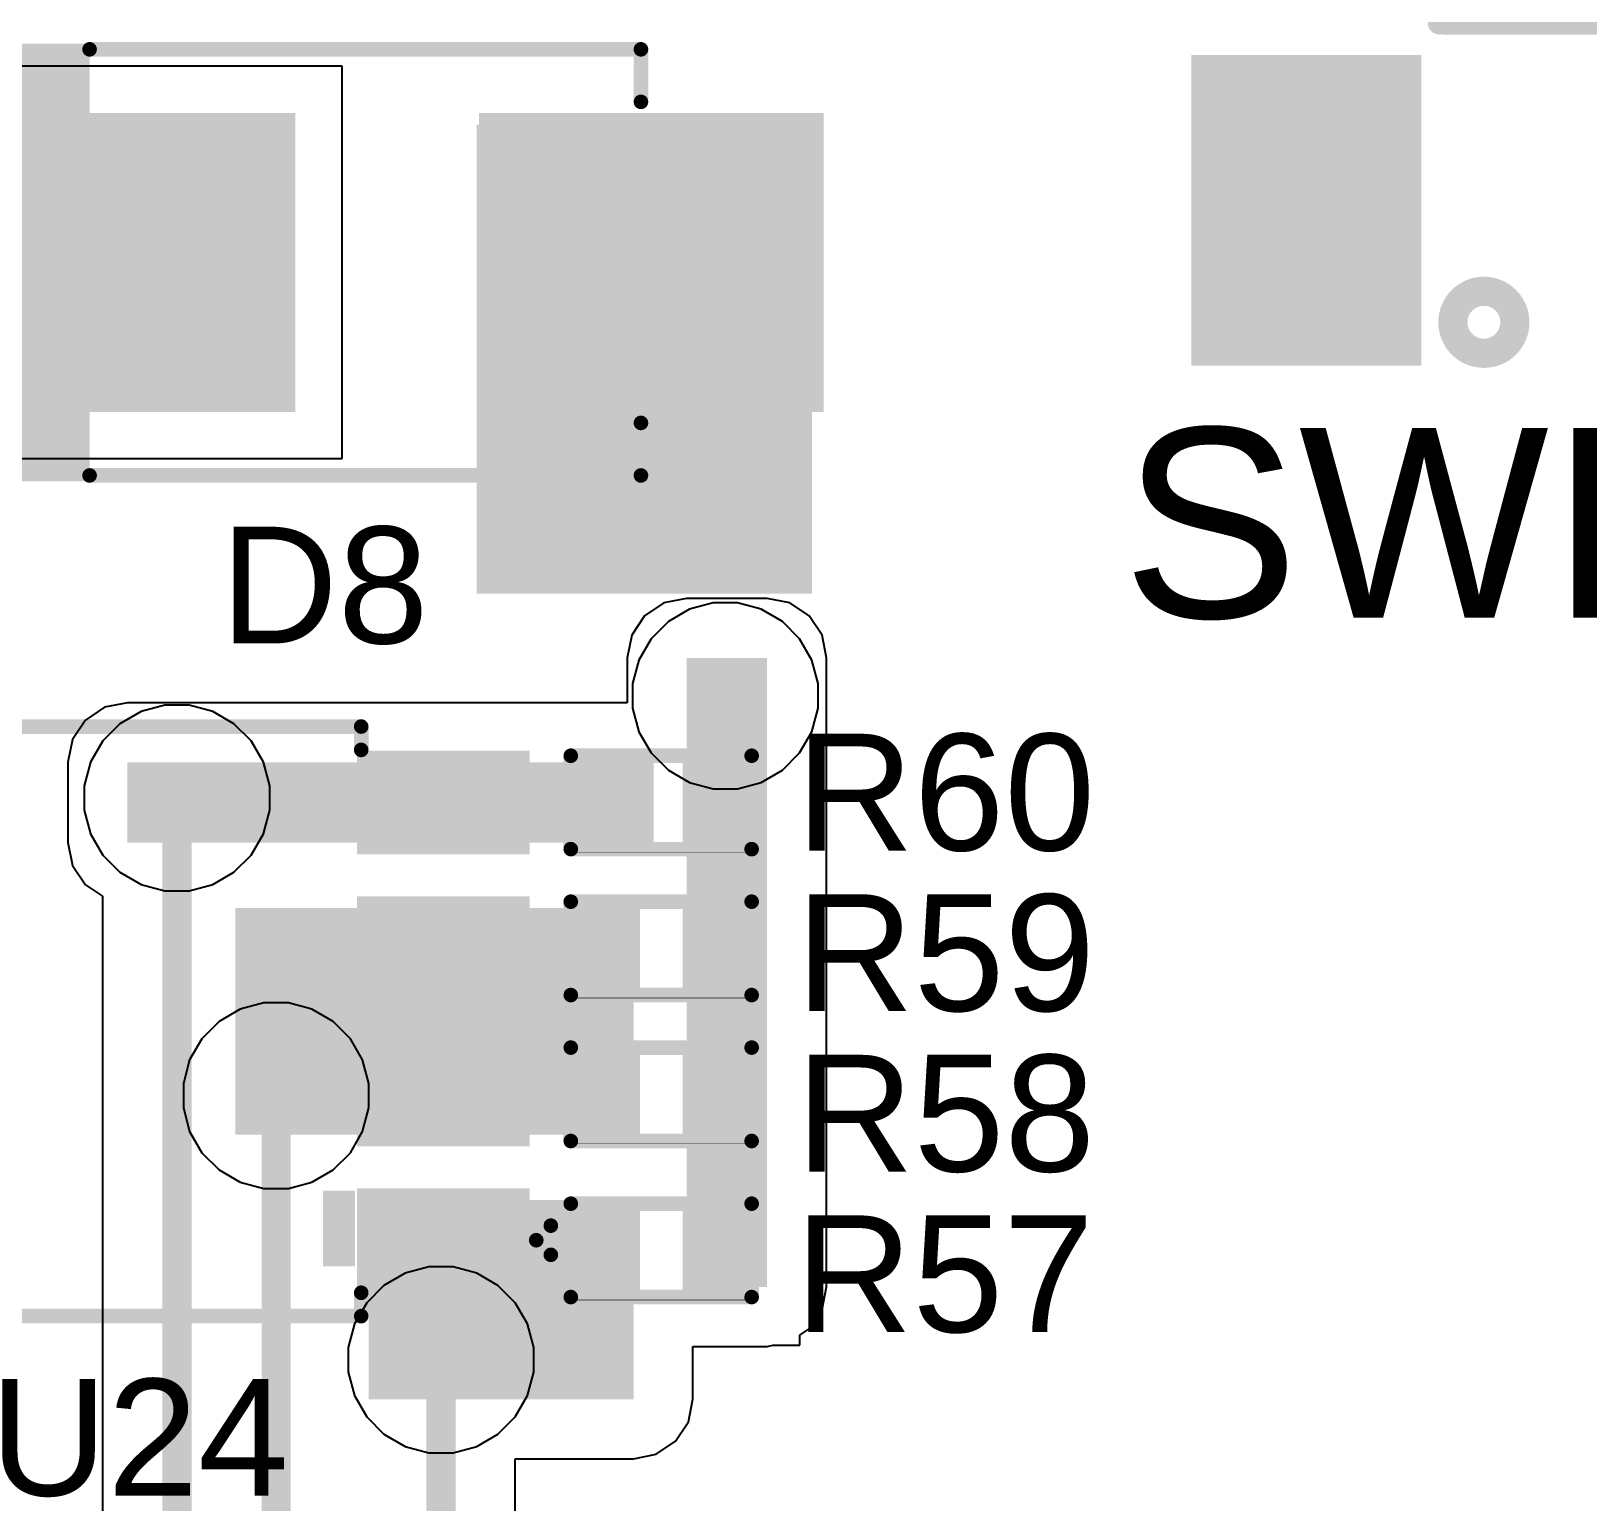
# Model space of a CAD drawing. Header units: millimetres. Extents: x 0 to 214, y 0 to 214.
# Drawn here: x 5.06 to 5.594, y 3.646 to 4.15 of the extents above; entities that cross this region are included whole.
import ezdxf

# ---------------------------------------------------------------- set-up
doc = ezdxf.new("R2010")
doc.units = ezdxf.units.MM
doc.header["$MEASUREMENT"] = 0
for name, color, linetype in [('BottomLayer', 5, 'Continuous'), ('BottomSolder', 6, 'Continuous'), ('TopLayer', 1, 'Continuous'), ('TopOverlay', 2, 'Continuous'), ('TopPaste', 8, 'Continuous'), ('TopSolder', 216, 'Continuous'), ('ViaHoleLayer', 16, 'Continuous')]:
    doc.layers.add(name, color=color, linetype=linetype)
doc.styles.add('Arial', font='', dxfattribs={"height": 0.2})
doc.styles.get('Arial').set_extended_font_data('Arial')

# ---------------------------------------------------------------- blocks, each defined once
blk = doc.blocks.new('SOP_8_67')
at = {"layer": 'TopLayer'}
for points in [[(-0.13386, 0.08878), (-0.08268, 0.08878), (-0.08268, 0.06122), (-0.13386, 0.06122)], [(0.08268, 0.08878), (0.13386, 0.08878), (0.13386, 0.06122), (0.08268, 0.06122)], [(-0.13386, 0.03878), (-0.08268, 0.03878), (-0.08268, 0.01122), (-0.13386, 0.01122)], [(0.08268, 0.03878), (0.13386, 0.03878), (0.13386, 0.01122), (0.08268, 0.01122)], [(-0.13386, -0.01122), (-0.08268, -0.01122), (-0.08268, -0.03878), (-0.13386, -0.03878)], [(0.08268, -0.01122), (0.13386, -0.01122), (0.13386, -0.03878), (0.08268, -0.03878)], [(-0.13386, -0.06122), (-0.08268, -0.06122), (-0.08268, -0.08878), (-0.13386, -0.08878)], [(0.08268, -0.06122), (0.13386, -0.06122), (0.13386, -0.08878), (0.08268, -0.08878)]]:
    blk.add_hatch(color=1, dxfattribs=at).paths.add_polyline_path(points)
at = {"layer": 'TopOverlay'}
blk.add_hatch(color=2, dxfattribs=at).paths.add_polyline_path([(-0.078, 0.058), (-0.067, 0.058), (-0.067, 0.084), (-0.078, 0.084)])
at = {"layer": 'TopPaste'}
for points in [[(-0.13386, 0.08878), (-0.08268, 0.08878), (-0.08268, 0.06122), (-0.13386, 0.06122)], [(0.08268, 0.08878), (0.13386, 0.08878), (0.13386, 0.06122), (0.08268, 0.06122)], [(-0.13386, 0.03878), (-0.08268, 0.03878), (-0.08268, 0.01122), (-0.13386, 0.01122)], [(0.08268, 0.03878), (0.13386, 0.03878), (0.13386, 0.01122), (0.08268, 0.01122)], [(-0.13386, -0.01122), (-0.08268, -0.01122), (-0.08268, -0.03878), (-0.13386, -0.03878)], [(0.08268, -0.01122), (0.13386, -0.01122), (0.13386, -0.03878), (0.08268, -0.03878)], [(-0.13386, -0.06122), (-0.08268, -0.06122), (-0.08268, -0.08878), (-0.13386, -0.08878)], [(0.08268, -0.06122), (0.13386, -0.06122), (0.13386, -0.08878), (0.08268, -0.08878)]]:
    blk.add_hatch(color=8, dxfattribs=at).paths.add_polyline_path(points)
at = {"layer": 'TopSolder'}
for points in [[(-0.13786, 0.09278), (-0.07868, 0.09278), (-0.07868, 0.05722), (-0.13786, 0.05722)], [(0.07868, 0.09278), (0.13786, 0.09278), (0.13786, 0.05722), (0.07868, 0.05722)], [(-0.13786, 0.04278), (-0.07868, 0.04278), (-0.07868, 0.00722), (-0.13786, 0.00722)], [(0.07868, 0.04278), (0.13786, 0.04278), (0.13786, 0.00722), (0.07868, 0.00722)], [(-0.13786, -0.00722), (-0.07868, -0.00722), (-0.07868, -0.04278), (-0.13786, -0.04278)], [(0.07868, -0.00722), (0.13786, -0.00722), (0.13786, -0.04278), (0.07868, -0.04278)], [(-0.13786, -0.05722), (-0.07868, -0.05722), (-0.07868, -0.09278), (-0.13786, -0.09278)], [(0.07868, -0.05722), (0.13786, -0.05722), (0.13786, -0.09278), (0.07868, -0.09278)]]:
    blk.add_hatch(color=216, dxfattribs=at).paths.add_polyline_path(points)
at = {"layer": 'TopOverlay', "const_width": 0.005}
for points in [[(0.07986, 0.101), (-0.08014, 0.101)], [(-0.08014, 0.101), (-0.08014, 0.093)], [(0.07986, 0.101), (0.07986, 0.093)], [(-0.14014, 0.075), (-0.14514, 0.08)], [(-0.14514, 0.08), (-0.14514, 0.07)], [(-0.14014, 0.075), (-0.14514, 0.07)], [(-0.08014, -0.093), (-0.08014, -0.101)], [(0.07986, -0.093), (0.07986, -0.101)], [(0.07986, -0.101), (-0.08014, -0.101)]]:
    blk.add_lwpolyline(points, dxfattribs=at)
at = {"layer": 'TopOverlay', "const_width": 0.0025}
for points in [[(-0.08139, 0.101, 1), (-0.07889, 0.101, 1)], [(-0.08139, 0.101, 1), (-0.07889, 0.101, 1)], [(0.07861, 0.101, 1), (0.08111, 0.101, 1)], [(0.07861, 0.101, 1), (0.08111, 0.101, 1)], [(-0.08139, 0.093, 1), (-0.07889, 0.093, 1)], [(0.07861, 0.093, 1), (0.08111, 0.093, 1)], [(-0.14639, 0.08, 1), (-0.14389, 0.08, 1)], [(-0.14639, 0.08, 1), (-0.14389, 0.08, 1)], [(-0.14139, 0.075, 1), (-0.13889, 0.075, 1)], [(-0.14139, 0.075, 1), (-0.13889, 0.075, 1)], [(-0.14639, 0.07, 1), (-0.14389, 0.07, 1)], [(-0.14639, 0.07, 1), (-0.14389, 0.07, 1)], [(-0.08139, -0.093, 1), (-0.07889, -0.093, 1)], [(0.07861, -0.093, 1), (0.08111, -0.093, 1)], [(-0.08139, -0.101, 1), (-0.07889, -0.101, 1)], [(-0.08139, -0.101, 1), (-0.07889, -0.101, 1)], [(0.07861, -0.101, 1), (0.08111, -0.101, 1)], [(0.07861, -0.101, 1), (0.08111, -0.101, 1)]]:
    blk.add_lwpolyline(points, format="xyb", close=True, dxfattribs=at)
blk = doc.blocks.new('R___0402_73')
at = {"layer": 'TopLayer'}
for points in [[(-0.0275, -0.0125), (-0.0275, 0.0125), (-0.0095, 0.0125), (-0.0095, -0.0125)], [(0.0095, -0.0125), (0.0095, 0.0125), (0.0275, 0.0125), (0.0275, -0.0125)]]:
    blk.add_hatch(color=1, dxfattribs=at).paths.add_polyline_path(points)
at = {"layer": 'TopPaste'}
for points in [[(-0.0275, -0.0125), (-0.0275, 0.0125), (-0.0095, 0.0125), (-0.0095, -0.0125)], [(0.0095, -0.0125), (0.0095, 0.0125), (0.0275, 0.0125), (0.0275, -0.0125)]]:
    blk.add_hatch(color=8, dxfattribs=at).paths.add_polyline_path(points)
at = {"layer": 'TopSolder'}
for points in [[(-0.02967, -0.01467), (-0.02967, 0.01467), (-0.00733, 0.01467), (-0.00733, -0.01467)], [(0.00733, -0.01467), (0.00733, 0.01467), (0.02967, 0.01467), (0.02967, -0.01467)]]:
    blk.add_hatch(color=216, dxfattribs=at).paths.add_polyline_path(points)
at = {"layer": 'TopOverlay'}
for points, const_width in [([(-0.031, -0.016), (-0.031, 0.016)], 0.005), ([(-0.031, 0.016), (0.031, 0.016)], 0.005), ([(0.031, -0.016), (0.031, 0.016)], 0.005), ([(-0.031, -0.016), (0.031, -0.016)], 0.005), ([(-0.032, -0.017), (0.032, -0.017)], 0.000127)]:
    blk.add_lwpolyline(points, dxfattribs=dict(at, const_width=const_width))
for points, const_width in [([(-0.03225, 0.016, 1), (-0.02975, 0.016, 1)], 0.0025), ([(-0.03225, 0.016, 1), (-0.02975, 0.016, 1)], 0.0025), ([(0.02975, 0.016, 1), (0.03225, 0.016, 1)], 0.0025), ([(0.02975, 0.016, 1), (0.03225, 0.016, 1)], 0.0025), ([(-0.03225, -0.016, 1), (-0.02975, -0.016, 1)], 0.0025), ([(-0.03225, -0.016, 1), (-0.02975, -0.016, 1)], 0.0025), ([(0.02975, -0.016, 1), (0.03225, -0.016, 1)], 0.0025), ([(0.02975, -0.016, 1), (0.03225, -0.016, 1)], 0.0025), ([(-0.03203, -0.017, 1), (-0.03197, -0.017, 1)], 0.0000635), ([(0.03197, -0.017, 1), (0.03203, -0.017, 1)], 0.0000635)]:
    blk.add_lwpolyline(points, format="xyb", close=True, dxfattribs=dict(at, const_width=const_width))
blk = doc.blocks.new('R___0402_74')
at = {"layer": 'TopLayer'}
for points in [[(-0.0275, -0.0125), (-0.0275, 0.0125), (-0.0095, 0.0125), (-0.0095, -0.0125)], [(0.0095, -0.0125), (0.0095, 0.0125), (0.0275, 0.0125), (0.0275, -0.0125)]]:
    blk.add_hatch(color=1, dxfattribs=at).paths.add_polyline_path(points)
at = {"layer": 'TopPaste'}
for points in [[(-0.0275, -0.0125), (-0.0275, 0.0125), (-0.0095, 0.0125), (-0.0095, -0.0125)], [(0.0095, -0.0125), (0.0095, 0.0125), (0.0275, 0.0125), (0.0275, -0.0125)]]:
    blk.add_hatch(color=8, dxfattribs=at).paths.add_polyline_path(points)
at = {"layer": 'TopSolder'}
for points in [[(-0.02967, -0.01467), (-0.02967, 0.01467), (-0.00733, 0.01467), (-0.00733, -0.01467)], [(0.00733, -0.01467), (0.00733, 0.01467), (0.02967, 0.01467), (0.02967, -0.01467)]]:
    blk.add_hatch(color=216, dxfattribs=at).paths.add_polyline_path(points)
at = {"layer": 'TopOverlay'}
for points, const_width in [([(-0.031, -0.016), (-0.031, 0.016)], 0.005), ([(-0.031, 0.016), (0.031, 0.016)], 0.005), ([(0.031, -0.016), (0.031, 0.016)], 0.005), ([(-0.031, -0.016), (0.031, -0.016)], 0.005), ([(-0.032, -0.017), (0.032, -0.017)], 0.000127)]:
    blk.add_lwpolyline(points, dxfattribs=dict(at, const_width=const_width))
for points, const_width in [([(-0.03225, 0.016, 1), (-0.02975, 0.016, 1)], 0.0025), ([(-0.03225, 0.016, 1), (-0.02975, 0.016, 1)], 0.0025), ([(0.02975, 0.016, 1), (0.03225, 0.016, 1)], 0.0025), ([(0.02975, 0.016, 1), (0.03225, 0.016, 1)], 0.0025), ([(-0.03225, -0.016, 1), (-0.02975, -0.016, 1)], 0.0025), ([(-0.03225, -0.016, 1), (-0.02975, -0.016, 1)], 0.0025), ([(0.02975, -0.016, 1), (0.03225, -0.016, 1)], 0.0025), ([(0.02975, -0.016, 1), (0.03225, -0.016, 1)], 0.0025), ([(-0.03203, -0.017, 1), (-0.03197, -0.017, 1)], 0.0000635), ([(0.03197, -0.017, 1), (0.03203, -0.017, 1)], 0.0000635)]:
    blk.add_lwpolyline(points, format="xyb", close=True, dxfattribs=dict(at, const_width=const_width))
blk = doc.blocks.new('R___0402_75')
at = {"layer": 'TopLayer'}
for points in [[(-0.0275, -0.0125), (-0.0275, 0.0125), (-0.0095, 0.0125), (-0.0095, -0.0125)], [(0.0095, -0.0125), (0.0095, 0.0125), (0.0275, 0.0125), (0.0275, -0.0125)]]:
    blk.add_hatch(color=1, dxfattribs=at).paths.add_polyline_path(points)
at = {"layer": 'TopPaste'}
for points in [[(-0.0275, -0.0125), (-0.0275, 0.0125), (-0.0095, 0.0125), (-0.0095, -0.0125)], [(0.0095, -0.0125), (0.0095, 0.0125), (0.0275, 0.0125), (0.0275, -0.0125)]]:
    blk.add_hatch(color=8, dxfattribs=at).paths.add_polyline_path(points)
at = {"layer": 'TopSolder'}
for points in [[(-0.02967, -0.01467), (-0.02967, 0.01467), (-0.00733, 0.01467), (-0.00733, -0.01467)], [(0.00733, -0.01467), (0.00733, 0.01467), (0.02967, 0.01467), (0.02967, -0.01467)]]:
    blk.add_hatch(color=216, dxfattribs=at).paths.add_polyline_path(points)
at = {"layer": 'TopOverlay'}
for points, const_width in [([(-0.031, -0.016), (-0.031, 0.016)], 0.005), ([(-0.031, 0.016), (0.031, 0.016)], 0.005), ([(0.031, -0.016), (0.031, 0.016)], 0.005), ([(-0.031, -0.016), (0.031, -0.016)], 0.005), ([(-0.032, -0.017), (0.032, -0.017)], 0.000127)]:
    blk.add_lwpolyline(points, dxfattribs=dict(at, const_width=const_width))
for points, const_width in [([(-0.03225, 0.016, 1), (-0.02975, 0.016, 1)], 0.0025), ([(-0.03225, 0.016, 1), (-0.02975, 0.016, 1)], 0.0025), ([(0.02975, 0.016, 1), (0.03225, 0.016, 1)], 0.0025), ([(0.02975, 0.016, 1), (0.03225, 0.016, 1)], 0.0025), ([(-0.03225, -0.016, 1), (-0.02975, -0.016, 1)], 0.0025), ([(-0.03225, -0.016, 1), (-0.02975, -0.016, 1)], 0.0025), ([(0.02975, -0.016, 1), (0.03225, -0.016, 1)], 0.0025), ([(0.02975, -0.016, 1), (0.03225, -0.016, 1)], 0.0025), ([(-0.03203, -0.017, 1), (-0.03197, -0.017, 1)], 0.0000635), ([(0.03197, -0.017, 1), (0.03203, -0.017, 1)], 0.0000635)]:
    blk.add_lwpolyline(points, format="xyb", close=True, dxfattribs=dict(at, const_width=const_width))
blk = doc.blocks.new('R___0402_76')
at = {"layer": 'TopLayer'}
for points in [[(-0.0275, -0.0125), (-0.0275, 0.0125), (-0.0095, 0.0125), (-0.0095, -0.0125)], [(0.0095, -0.0125), (0.0095, 0.0125), (0.0275, 0.0125), (0.0275, -0.0125)]]:
    blk.add_hatch(color=1, dxfattribs=at).paths.add_polyline_path(points)
at = {"layer": 'TopPaste'}
for points in [[(-0.0275, -0.0125), (-0.0275, 0.0125), (-0.0095, 0.0125), (-0.0095, -0.0125)], [(0.0095, -0.0125), (0.0095, 0.0125), (0.0275, 0.0125), (0.0275, -0.0125)]]:
    blk.add_hatch(color=8, dxfattribs=at).paths.add_polyline_path(points)
at = {"layer": 'TopSolder'}
for points in [[(-0.02967, -0.01467), (-0.02967, 0.01467), (-0.00733, 0.01467), (-0.00733, -0.01467)], [(0.00733, -0.01467), (0.00733, 0.01467), (0.02967, 0.01467), (0.02967, -0.01467)]]:
    blk.add_hatch(color=216, dxfattribs=at).paths.add_polyline_path(points)
at = {"layer": 'TopOverlay'}
for points, const_width in [([(-0.031, -0.016), (-0.031, 0.016)], 0.005), ([(-0.031, 0.016), (0.031, 0.016)], 0.005), ([(0.031, -0.016), (0.031, 0.016)], 0.005), ([(-0.031, -0.016), (0.031, -0.016)], 0.005), ([(-0.032, -0.017), (0.032, -0.017)], 0.000127)]:
    blk.add_lwpolyline(points, dxfattribs=dict(at, const_width=const_width))
for points, const_width in [([(-0.03225, 0.016, 1), (-0.02975, 0.016, 1)], 0.0025), ([(-0.03225, 0.016, 1), (-0.02975, 0.016, 1)], 0.0025), ([(0.02975, 0.016, 1), (0.03225, 0.016, 1)], 0.0025), ([(0.02975, 0.016, 1), (0.03225, 0.016, 1)], 0.0025), ([(-0.03225, -0.016, 1), (-0.02975, -0.016, 1)], 0.0025), ([(-0.03225, -0.016, 1), (-0.02975, -0.016, 1)], 0.0025), ([(0.02975, -0.016, 1), (0.03225, -0.016, 1)], 0.0025), ([(0.02975, -0.016, 1), (0.03225, -0.016, 1)], 0.0025), ([(-0.03203, -0.017, 1), (-0.03197, -0.017, 1)], 0.0000635), ([(0.03197, -0.017, 1), (0.03203, -0.017, 1)], 0.0000635)]:
    blk.add_lwpolyline(points, format="xyb", close=True, dxfattribs=dict(at, const_width=const_width))
blk = doc.blocks.new('SMB__79')
at = {"layer": 'TopLayer'}
for points in [[(-0.14567, -0.04724), (-0.14567, 0.04724), (-0.03543, 0.04724), (-0.03543, -0.04724)], [(0.03543, -0.04724), (0.03543, 0.04724), (0.14567, 0.04724), (0.14567, -0.04724)]]:
    blk.add_hatch(color=1, dxfattribs=at).paths.add_polyline_path(points)
at = {"layer": 'TopOverlay'}
for points in [[(0.10203, 0.049), (0.19003, 0.049), (0.19003, 0.075), (0.10203, 0.075)], [(0.14703, -0.065), (0.19003, -0.065), (0.19003, 0.053), (0.14703, 0.053)], [(0.10203, -0.075), (0.19003, -0.075), (0.19003, -0.049), (0.10203, -0.049)]]:
    blk.add_hatch(color=2, dxfattribs=at).paths.add_polyline_path(points)
at = {"layer": 'TopPaste'}
for points in [[(-0.14567, -0.04724), (-0.14567, 0.04724), (-0.03543, 0.04724), (-0.03543, -0.04724)], [(0.03543, -0.04724), (0.03543, 0.04724), (0.14567, 0.04724), (0.14567, -0.04724)]]:
    blk.add_hatch(color=8, dxfattribs=at).paths.add_polyline_path(points)
at = {"layer": 'TopSolder'}
for points in [[(-0.14967, -0.05124), (-0.14967, 0.05124), (-0.03143, 0.05124), (-0.03143, -0.05124)], [(0.03143, -0.05124), (0.03143, 0.05124), (0.14967, 0.05124), (0.14967, -0.05124)]]:
    blk.add_hatch(color=216, dxfattribs=at).paths.add_polyline_path(points)
at = {"layer": 'TopOverlay', "const_width": 0.005}
for points in [[(0.102, 0.073), (-0.087, 0.073)], [(-0.087, 0.073), (-0.087, 0.055)], [(-0.087, -0.055), (-0.087, -0.073)], [(0.102, -0.073), (-0.087, -0.073)]]:
    blk.add_lwpolyline(points, dxfattribs=at)
at = {"layer": 'TopOverlay', "const_width": 0.0025}
for points in [[(-0.08825, 0.073, 1), (-0.08575, 0.073, 1)], [(-0.08825, 0.073, 1), (-0.08575, 0.073, 1)], [(0.10075, 0.073, 1), (0.10325, 0.073, 1)], [(-0.08825, 0.055, 1), (-0.08575, 0.055, 1)], [(-0.08825, -0.055, 1), (-0.08575, -0.055, 1)], [(-0.08825, -0.073, 1), (-0.08575, -0.073, 1)], [(-0.08825, -0.073, 1), (-0.08575, -0.073, 1)], [(0.10075, -0.073, 1), (0.10325, -0.073, 1)]]:
    blk.add_lwpolyline(points, format="xyb", close=True, dxfattribs=at)
blk = doc.blocks.new('TL3300CF160Q_388')
at = {"layer": 'TopLayer'}
for points in [[(-0.25591, 0.06299), (-0.35433, 0.06299), (-0.35433, 0.13386), (-0.25591, 0.13386)], [(0.35433, 0.06299), (0.25591, 0.06299), (0.25591, 0.13386), (0.35433, 0.13386)], [(-0.25591, -0.13386), (-0.35433, -0.13386), (-0.35433, -0.06299), (-0.25591, -0.06299)], [(0.35433, -0.13386), (0.25591, -0.13386), (0.25591, -0.06299), (0.35433, -0.06299)]]:
    blk.add_hatch(color=1, dxfattribs=at).paths.add_polyline_path(points)
at = {"layer": 'TopPaste'}
for points in [[(-0.25591, 0.06299), (-0.35433, 0.06299), (-0.35433, 0.13386), (-0.25591, 0.13386)], [(0.35433, 0.06299), (0.25591, 0.06299), (0.25591, 0.13386), (0.35433, 0.13386)], [(-0.25591, -0.13386), (-0.35433, -0.13386), (-0.35433, -0.06299), (-0.25591, -0.06299)], [(0.35433, -0.13386), (0.25591, -0.13386), (0.25591, -0.06299), (0.35433, -0.06299)]]:
    blk.add_hatch(color=8, dxfattribs=at).paths.add_polyline_path(points)
at = {"layer": 'TopSolder'}
for points in [[(-0.25191, 0.05899), (-0.35833, 0.05899), (-0.35833, 0.13786), (-0.25191, 0.13786)], [(0.35833, 0.05899), (0.25191, 0.05899), (0.25191, 0.13786), (0.35833, 0.13786)], [(-0.25191, -0.13786), (-0.35833, -0.13786), (-0.35833, -0.05899), (-0.25191, -0.05899)], [(0.35833, -0.13786), (0.25191, -0.13786), (0.25191, -0.05899), (0.35833, -0.05899)]]:
    blk.add_hatch(color=216, dxfattribs=at).paths.add_polyline_path(points)
at = {"layer": 'TopOverlay', "const_width": 0.00787}
for points in [[(-0.186, 0.241), (-0.222, 0.205)], [(-0.186, 0.241), (0.186, 0.241)], [(0.186, 0.241), (0.222, 0.205)], [(-0.24098, 0.05284), (-0.241, -0.051)], [(0.24202, 0.05384), (0.242, -0.055)], [(-0.222, -0.205), (-0.186, -0.241)], [(0.222, -0.205), (0.186, -0.241)], [(-0.186, -0.241), (0.186, -0.241)]]:
    blk.add_lwpolyline(points, dxfattribs=at)
at = {"layer": 'TopOverlay'}
for points, const_width in [([(-0.18797, 0.241, 1), (-0.18403, 0.241, 1)], 0.00394), ([(-0.18797, 0.241, 1), (-0.18403, 0.241, 1)], 0.00394), ([(0.18403, 0.241, 1), (0.18797, 0.241, 1)], 0.00394), ([(0.18403, 0.241, 1), (0.18797, 0.241, 1)], 0.00394), ([(-0.22397, 0.205, 1), (-0.22003, 0.205, 1)], 0.00394), ([(0.22003, 0.205, 1), (0.22397, 0.205, 1)], 0.00394), ([(-0.24295, 0.05284, 1), (-0.23902, 0.05284, 1)], 0.00394), ([(0.24005, 0.05384, 1), (0.24398, 0.05384, 1)], 0.00394), ([(-0.33289, 0.03755, 1), (-0.35415, 0.03755, 1)], 0.01), ([(-0.35665, 0.03755, 1), (-0.35165, 0.03755, 1)], 0.005), ([(-0.33539, 0.03755, 1), (-0.33039, 0.03755, 1)], 0.005), ([(-0.24297, -0.051, 1), (-0.23903, -0.051, 1)], 0.00394), ([(0.24003, -0.055, 1), (0.24397, -0.055, 1)], 0.00394), ([(-0.22397, -0.205, 1), (-0.22003, -0.205, 1)], 0.00394), ([(0.22003, -0.205, 1), (0.22397, -0.205, 1)], 0.00394), ([(-0.18797, -0.241, 1), (-0.18403, -0.241, 1)], 0.00394), ([(-0.18797, -0.241, 1), (-0.18403, -0.241, 1)], 0.00394), ([(0.18403, -0.241, 1), (0.18797, -0.241, 1)], 0.00394), ([(0.18403, -0.241, 1), (0.18797, -0.241, 1)], 0.00394)]:
    blk.add_lwpolyline(points, format="xyb", close=True, dxfattribs=dict(at, const_width=const_width))

msp = doc.modelspace()

# ---------------------------------------------------------------- hatches: boundary and pattern name
at = {"layer": 'BottomLayer'}
h = msp.add_hatch(color=5, dxfattribs=at)
edge = h.paths.add_edge_path()
edge.add_arc((5.23787, 4.00603), 0.01181, 0, 360)
h = msp.add_hatch(color=5, dxfattribs=at)
edge = h.paths.add_edge_path()
edge.add_arc((5.26787, 4.00603), 0.01181, 0, 360)
h = msp.add_hatch(color=5, dxfattribs=at)
edge = h.paths.add_edge_path()
edge.add_arc((5.23787, 3.97483), 0.01181, 0, 360)
h = msp.add_hatch(color=5, dxfattribs=at)
edge = h.paths.add_edge_path()
edge.add_arc((5.26787, 3.97483), 0.01181, 0, 360)
h = msp.add_hatch(color=5, dxfattribs=at)
edge = h.paths.add_edge_path()
edge.add_arc((5.29787, 3.92203), 0.01181, 0, 360)
h = msp.add_hatch(color=5, dxfattribs=at)
edge = h.paths.add_edge_path()
edge.add_arc((5.10987, 3.88703), 0.01181, 0, 360)
h = msp.add_hatch(color=5, dxfattribs=at)
edge = h.paths.add_edge_path()
edge.add_arc((5.14387, 3.78503), 0.01181, 0, 360)
h = msp.add_hatch(color=5, dxfattribs=at)
edge = h.paths.add_edge_path()
edge.add_arc((5.20037, 3.69453), 0.01181, 0, 360)
at = {"layer": 'BottomSolder'}
h = msp.add_hatch(color=6, dxfattribs=at)
edge = h.paths.add_edge_path()
edge.add_arc((5.23787, 4.00603), 0.00591, 0, 360)
h = msp.add_hatch(color=6, dxfattribs=at)
edge = h.paths.add_edge_path()
edge.add_arc((5.26787, 4.00603), 0.00591, 0, 360)
h = msp.add_hatch(color=6, dxfattribs=at)
edge = h.paths.add_edge_path()
edge.add_arc((5.23787, 3.97483), 0.00591, 0, 360)
h = msp.add_hatch(color=6, dxfattribs=at)
edge = h.paths.add_edge_path()
edge.add_arc((5.26787, 3.97483), 0.00591, 0, 360)
h = msp.add_hatch(color=6, dxfattribs=at)
edge = h.paths.add_edge_path()
edge.add_arc((5.29787, 3.92203), 0.00591, 0, 360)
h = msp.add_hatch(color=6, dxfattribs=at)
edge = h.paths.add_edge_path()
edge.add_arc((5.10987, 3.88703), 0.00591, 0, 360)
h = msp.add_hatch(color=6, dxfattribs=at)
edge = h.paths.add_edge_path()
edge.add_arc((5.14387, 3.78503), 0.00591, 0, 360)
h = msp.add_hatch(color=6, dxfattribs=at)
edge = h.paths.add_edge_path()
edge.add_arc((5.20037, 3.69453), 0.00591, 0, 360)
at = {"layer": 'TopLayer'}
for points in [[(5.21264, 3.95703), (5.32759, 3.95703), (5.32759, 4.11779), (5.21264, 4.11779)], [(5.09004, 4.10992), (4.90407, 4.10992), (4.90407, 4.07055), (5.09004, 4.07055)], [(5.28459, 3.93503), (5.28459, 3.71953), (5.31215, 3.71953), (5.31215, 3.93503)], [(5.09289, 3.87173), (5.27325, 3.87173), (5.27325, 3.89929), (5.09289, 3.89929)], [(5.12987, 3.77173), (5.26637, 3.77173), (5.26637, 3.84929), (5.12987, 3.84929)], [(5.17557, 3.68103), (5.26637, 3.68103), (5.26637, 3.74929), (5.17557, 3.74929)]]:
    msp.add_hatch(color=1, dxfattribs=at).paths.add_polyline_path(points)
h = msp.add_hatch(color=1, dxfattribs=at)
edge = h.paths.add_edge_path()
edge.add_arc((5.23787, 4.00603), 0.01181, 0, 360)
h = msp.add_hatch(color=1, dxfattribs=at)
edge = h.paths.add_edge_path()
edge.add_arc((5.26787, 4.00603), 0.01181, 0, 360)
h = msp.add_hatch(color=1, dxfattribs=at)
edge = h.paths.add_edge_path()
edge.add_arc((5.23787, 3.97483), 0.01181, 0, 360)
h = msp.add_hatch(color=1, dxfattribs=at)
edge = h.paths.add_edge_path()
edge.add_arc((5.26787, 3.97483), 0.01181, 0, 360)
h = msp.add_hatch(color=1, dxfattribs=at)
edge = h.paths.add_edge_path()
edge.add_arc((5.29787, 3.92203), 0.01181, 0, 360)
h = msp.add_hatch(color=1, dxfattribs=at)
edge = h.paths.add_edge_path()
edge.add_arc((5.10987, 3.88703), 0.01181, 0, 360)
h = msp.add_hatch(color=1, dxfattribs=at)
edge = h.paths.add_edge_path()
edge.add_arc((5.14387, 3.78503), 0.01181, 0, 360)
h = msp.add_hatch(color=1, dxfattribs=at)
edge = h.paths.add_edge_path()
edge.add_arc((5.20037, 3.69453), 0.01181, 0, 360)
at = {"layer": 'TopSolder'}
h = msp.add_hatch(color=216, dxfattribs=at)
edge = h.paths.add_edge_path()
edge.add_arc((5.23787, 4.00603), 0.00591, 0, 360)
h = msp.add_hatch(color=216, dxfattribs=at)
edge = h.paths.add_edge_path()
edge.add_arc((5.26787, 4.00603), 0.00591, 0, 360)
h = msp.add_hatch(color=216, dxfattribs=at)
edge = h.paths.add_edge_path()
edge.add_arc((5.23787, 3.97483), 0.00591, 0, 360)
h = msp.add_hatch(color=216, dxfattribs=at)
edge = h.paths.add_edge_path()
edge.add_arc((5.26787, 3.97483), 0.00591, 0, 360)
h = msp.add_hatch(color=216, dxfattribs=at)
edge = h.paths.add_edge_path()
edge.add_arc((5.29787, 3.92203), 0.00591, 0, 360)
h = msp.add_hatch(color=216, dxfattribs=at)
edge = h.paths.add_edge_path()
edge.add_arc((5.10987, 3.88703), 0.00591, 0, 360)
h = msp.add_hatch(color=216, dxfattribs=at)
edge = h.paths.add_edge_path()
edge.add_arc((5.14387, 3.78503), 0.00591, 0, 360)
h = msp.add_hatch(color=216, dxfattribs=at)
edge = h.paths.add_edge_path()
edge.add_arc((5.20037, 3.69453), 0.00591, 0, 360)
at = {"layer": 'ViaHoleLayer'}
h = msp.add_hatch(color=16, dxfattribs=at)
edge = h.paths.add_edge_path()
edge.add_arc((5.23787, 4.00603), 0.00591, 0, 360)
h = msp.add_hatch(color=16, dxfattribs=at)
edge = h.paths.add_edge_path()
edge.add_arc((5.26787, 4.00603), 0.00591, 0, 360)
h = msp.add_hatch(color=16, dxfattribs=at)
edge = h.paths.add_edge_path()
edge.add_arc((5.23787, 3.97483), 0.00591, 0, 360)
h = msp.add_hatch(color=16, dxfattribs=at)
edge = h.paths.add_edge_path()
edge.add_arc((5.26787, 3.97483), 0.00591, 0, 360)
h = msp.add_hatch(color=16, dxfattribs=at)
edge = h.paths.add_edge_path()
edge.add_arc((5.29787, 3.92203), 0.00591, 0, 360)
h = msp.add_hatch(color=16, dxfattribs=at)
edge = h.paths.add_edge_path()
edge.add_arc((5.10987, 3.88703), 0.00591, 0, 360)
h = msp.add_hatch(color=16, dxfattribs=at)
edge = h.paths.add_edge_path()
edge.add_arc((5.14387, 3.78503), 0.00591, 0, 360)
h = msp.add_hatch(color=16, dxfattribs=at)
edge = h.paths.add_edge_path()
edge.add_arc((5.20037, 3.69453), 0.00591, 0, 360)

# ---------------------------------------------------------------- linework, layer by layer
at = {"layer": 'BottomLayer'}
for p, q in [((5.28559, 3.95168), (5.27834, 3.94749)), ((5.29368, 3.95385), (5.28559, 3.95168)), ((5.30206, 3.95385), (5.29368, 3.95385)), ((5.31015, 3.95168), (5.30206, 3.95385)), ((5.3174, 3.94749), (5.31015, 3.95168)), ((5.27834, 3.94749), (5.27241, 3.94157)), ((5.32332, 3.94157), (5.3174, 3.94749)), ((5.27241, 3.94157), (5.26822, 3.93431)), ((5.32751, 3.93431), (5.32332, 3.94157)), ((5.26822, 3.93431), (5.26606, 3.92622)), ((5.32968, 3.92622), (5.32751, 3.93431)), ((5.26606, 3.92622), (5.26606, 3.91785)), ((5.32968, 3.91785), (5.32968, 3.92622)), ((5.10568, 3.91885), (5.09759, 3.91668)), ((5.11406, 3.91885), (5.10568, 3.91885)), ((5.12215, 3.91668), (5.11406, 3.91885)), ((5.26606, 3.91785), (5.26822, 3.90976)), ((5.32751, 3.90976), (5.32968, 3.91785)), ((5.09034, 3.91249), (5.08441, 3.90657)), ((5.09759, 3.91668), (5.09034, 3.91249)), ((5.1294, 3.91249), (5.12215, 3.91668)), ((5.13532, 3.90657), (5.1294, 3.91249)), ((5.08441, 3.90657), (5.08022, 3.89931)), ((5.13951, 3.89931), (5.13532, 3.90657)), ((5.26822, 3.90976), (5.27241, 3.9025)), ((5.32332, 3.9025), (5.32751, 3.90976)), ((5.27241, 3.9025), (5.27834, 3.89658)), ((5.3174, 3.89658), (5.32332, 3.9025)), ((5.08022, 3.89931), (5.07806, 3.89122)), ((5.14168, 3.89122), (5.13951, 3.89931)), ((5.27834, 3.89658), (5.28559, 3.89239)), ((5.31015, 3.89239), (5.3174, 3.89658)), ((5.07806, 3.89122), (5.07806, 3.88285)), ((5.14168, 3.88285), (5.14168, 3.89122)), ((5.28559, 3.89239), (5.29368, 3.89022)), ((5.29368, 3.89022), (5.30206, 3.89022)), ((5.30206, 3.89022), (5.31015, 3.89239)), ((5.07806, 3.88285), (5.08022, 3.87476)), ((5.13951, 3.87476), (5.14168, 3.88285)), ((5.08022, 3.87476), (5.08441, 3.8675)), ((5.13532, 3.8675), (5.13951, 3.87476)), ((5.08441, 3.8675), (5.09034, 3.86158)), ((5.1294, 3.86158), (5.13532, 3.8675)), ((5.09034, 3.86158), (5.09759, 3.85739)), ((5.12215, 3.85739), (5.1294, 3.86158)), ((5.09759, 3.85739), (5.10568, 3.85522)), ((5.10568, 3.85522), (5.11406, 3.85522)), ((5.11406, 3.85522), (5.12215, 3.85739)), ((5.13968, 3.81685), (5.13159, 3.81468)), ((5.14806, 3.81685), (5.13968, 3.81685)), ((5.15615, 3.81468), (5.14806, 3.81685)), ((5.12434, 3.81049), (5.11841, 3.80457)), ((5.13159, 3.81468), (5.12434, 3.81049)), ((5.1634, 3.81049), (5.15615, 3.81468)), ((5.16932, 3.80457), (5.1634, 3.81049)), ((5.11841, 3.80457), (5.11422, 3.79731)), ((5.17351, 3.79731), (5.16932, 3.80457)), ((5.11422, 3.79731), (5.11206, 3.78922)), ((5.17568, 3.78922), (5.17351, 3.79731)), ((5.11206, 3.78922), (5.11206, 3.78085)), ((5.17568, 3.78085), (5.17568, 3.78922)), ((5.11206, 3.78085), (5.11422, 3.77276)), ((5.17351, 3.77276), (5.17568, 3.78085)), ((5.11422, 3.77276), (5.11841, 3.7655)), ((5.16932, 3.7655), (5.17351, 3.77276)), ((5.11841, 3.7655), (5.12434, 3.75958)), ((5.1634, 3.75958), (5.16932, 3.7655)), ((5.12434, 3.75958), (5.13159, 3.75539)), ((5.15615, 3.75539), (5.1634, 3.75958)), ((5.13159, 3.75539), (5.13968, 3.75322)), ((5.13968, 3.75322), (5.14806, 3.75322)), ((5.14806, 3.75322), (5.15615, 3.75539)), ((5.19618, 3.72635), (5.18809, 3.72418)), ((5.20456, 3.72635), (5.19618, 3.72635)), ((5.21265, 3.72418), (5.20456, 3.72635)), ((5.18084, 3.71999), (5.17491, 3.71407)), ((5.18809, 3.72418), (5.18084, 3.71999)), ((5.2199, 3.71999), (5.21265, 3.72418)), ((5.22582, 3.71407), (5.2199, 3.71999)), ((5.17491, 3.71407), (5.17072, 3.70681)), ((5.23001, 3.70681), (5.22582, 3.71407)), ((5.17072, 3.70681), (5.16856, 3.69872)), ((5.23218, 3.69872), (5.23001, 3.70681)), ((5.16856, 3.69872), (5.16856, 3.69035)), ((5.23218, 3.69035), (5.23218, 3.69872)), ((5.16856, 3.69035), (5.17072, 3.68226)), ((5.23001, 3.68226), (5.23218, 3.69035)), ((5.17072, 3.68226), (5.17491, 3.675)), ((5.22582, 3.675), (5.23001, 3.68226)), ((5.17491, 3.675), (5.18084, 3.66908)), ((5.2199, 3.66908), (5.22582, 3.675)), ((5.18084, 3.66908), (5.18809, 3.66489)), ((5.21265, 3.66489), (5.2199, 3.66908)), ((5.18809, 3.66489), (5.19618, 3.66272)), ((5.19618, 3.66272), (5.20456, 3.66272)), ((5.20456, 3.66272), (5.21265, 3.66489))]:
    msp.add_line(p, q, dxfattribs=at)
at = {"layer": 'TopLayer'}
for p, q in [((5.16649, 4.13779), (5.01625, 4.13779)), ((5.16649, 4.00331), (5.16649, 4.13779)), ((5.01625, 4.00331), (5.16649, 4.00331)), ((5.28459, 3.95543), (5.27678, 3.95387)), ((5.31215, 3.95543), (5.28459, 3.95543)), ((5.31995, 3.95387), (5.31215, 3.95543)), ((5.27017, 3.94945), (5.26575, 3.94284)), ((5.27678, 3.95387), (5.27017, 3.94945)), ((5.32657, 3.94945), (5.31995, 3.95387)), ((5.33099, 3.94284), (5.32657, 3.94945)), ((5.26575, 3.94284), (5.2642, 3.93503)), ((5.33254, 3.93503), (5.33099, 3.94284)), ((5.2642, 3.93503), (5.2642, 3.91969)), ((5.33254, 3.71953), (5.33254, 3.93503)), ((5.08508, 3.91813), (5.07847, 3.91371)), ((5.09289, 3.91969), (5.08508, 3.91813)), ((5.2642, 3.91969), (5.09289, 3.91969)), ((5.07847, 3.91371), (5.07405, 3.9071)), ((5.07405, 3.9071), (5.0725, 3.89929)), ((5.0725, 3.89929), (5.0725, 3.87173)), ((5.0725, 3.87173), (5.07405, 3.86393)), ((5.07405, 3.86393), (5.07847, 3.85732)), ((5.07847, 3.85732), (5.08438, 3.85337)), ((5.08438, 3.85337), (5.08438, 3.59263)), ((5.33099, 3.71173), (5.33254, 3.71953)), ((5.32657, 3.70512), (5.33099, 3.71173)), ((5.32337, 3.70298), (5.32657, 3.70512)), ((5.28676, 3.68103), (5.28676, 3.69914)), ((5.28676, 3.69914), (5.31215, 3.69914)), ((5.31215, 3.69914), (5.31412, 3.69953)), ((5.31412, 3.69953), (5.32337, 3.69953)), ((5.32337, 3.69953), (5.32337, 3.70298)), ((5.28521, 3.67323), (5.28676, 3.68103)), ((5.28079, 3.66662), (5.28521, 3.67323)), ((5.27417, 3.66219), (5.28079, 3.66662)), ((5.26637, 3.66064), (5.27417, 3.66219)), ((5.22586, 3.6273), (5.22586, 3.66064)), ((5.22586, 3.66064), (5.26637, 3.66064))]:
    msp.add_line(p, q, dxfattribs=at)
at = {"layer": 'TopLayer', "const_width": 0.01}
for points in [[(5.517, 4.08844), (5.51887, 4.08657)], [(5.24834, 4.04642), (5.27247, 4.07055)], [(5.10987, 3.59263), (5.10987, 3.88703)], [(5.10987, 3.88703), (5.11, 3.8869)], [(5.14387, 3.59395), (5.14387, 3.78503)], [(5.14387, 3.78503), (5.144, 3.7849)], [(5.20037, 3.60931), (5.20037, 3.69453)], [(5.20037, 3.69453), (5.20116, 3.69375)]]:
    msp.add_lwpolyline(points, dxfattribs=at)
at = {"layer": 'TopLayer', "const_width": 0.005}
for points in [[(5.5145, 4.08844, 1), (5.5195, 4.08844, 1)], [(5.51637, 4.08657, 1), (5.52137, 4.08657, 1)], [(5.26997, 4.07055, 1), (5.27497, 4.07055, 1)], [(5.24584, 4.04642, 1), (5.25084, 4.04642, 1)], [(5.10737, 3.88703, 1), (5.11237, 3.88703, 1)], [(5.10737, 3.88703, 1), (5.11237, 3.88703, 1)], [(5.1075, 3.8869, 1), (5.1125, 3.8869, 1)], [(5.14137, 3.78503, 1), (5.14637, 3.78503, 1)], [(5.14137, 3.78503, 1), (5.14637, 3.78503, 1)], [(5.1415, 3.7849, 1), (5.1465, 3.7849, 1)], [(5.19787, 3.69453, 1), (5.20287, 3.69453, 1)], [(5.19787, 3.69453, 1), (5.20287, 3.69453, 1)], [(5.19866, 3.69375, 1), (5.20366, 3.69375, 1)]]:
    msp.add_lwpolyline(points, format="xyb", close=True, dxfattribs=at)

# ---------------------------------------------------------------- block references
for name, p, rotation in [('TL3300CF160Q_388', (5.59542, 4.39355), 90), ('SMB__79', (5.18192, 4.07055), 180), ('SOP_8_67', (5.09289, 3.81051), 180)]:
    msp.add_blockref(name, p, dxfattribs=dict(rotation=rotation))
for name, p in [('R___0402_73', (5.27587, 3.88551)), ('R___0402_74', (5.27587, 3.83551)), ('R___0402_75', (5.27587, 3.78551)), ('R___0402_76', (5.27587, 3.73203))]:
    msp.add_blockref(name, p)

# ---------------------------------------------------------------- texts
at = {"layer": 'TopOverlay', "style": 'Arial'}
msp.add_text('SWITCH 1', height=0.065, rotation=360, dxfattribs=at).set_placement((5.43387, 3.9488))
for s, p in [('D8', (5.12468, 3.94001)), ('R60', (5.32209, 3.86904)), ('R59', (5.32209, 3.81404)), ('R58', (5.32209, 3.75904)), ('R57', (5.32168, 3.70401)), ('U24', (5.04568, 3.64801))]:
    msp.add_text(s, height=0.04, dxfattribs=at).set_placement(p)

doc.saveas('drawing.dxf')
